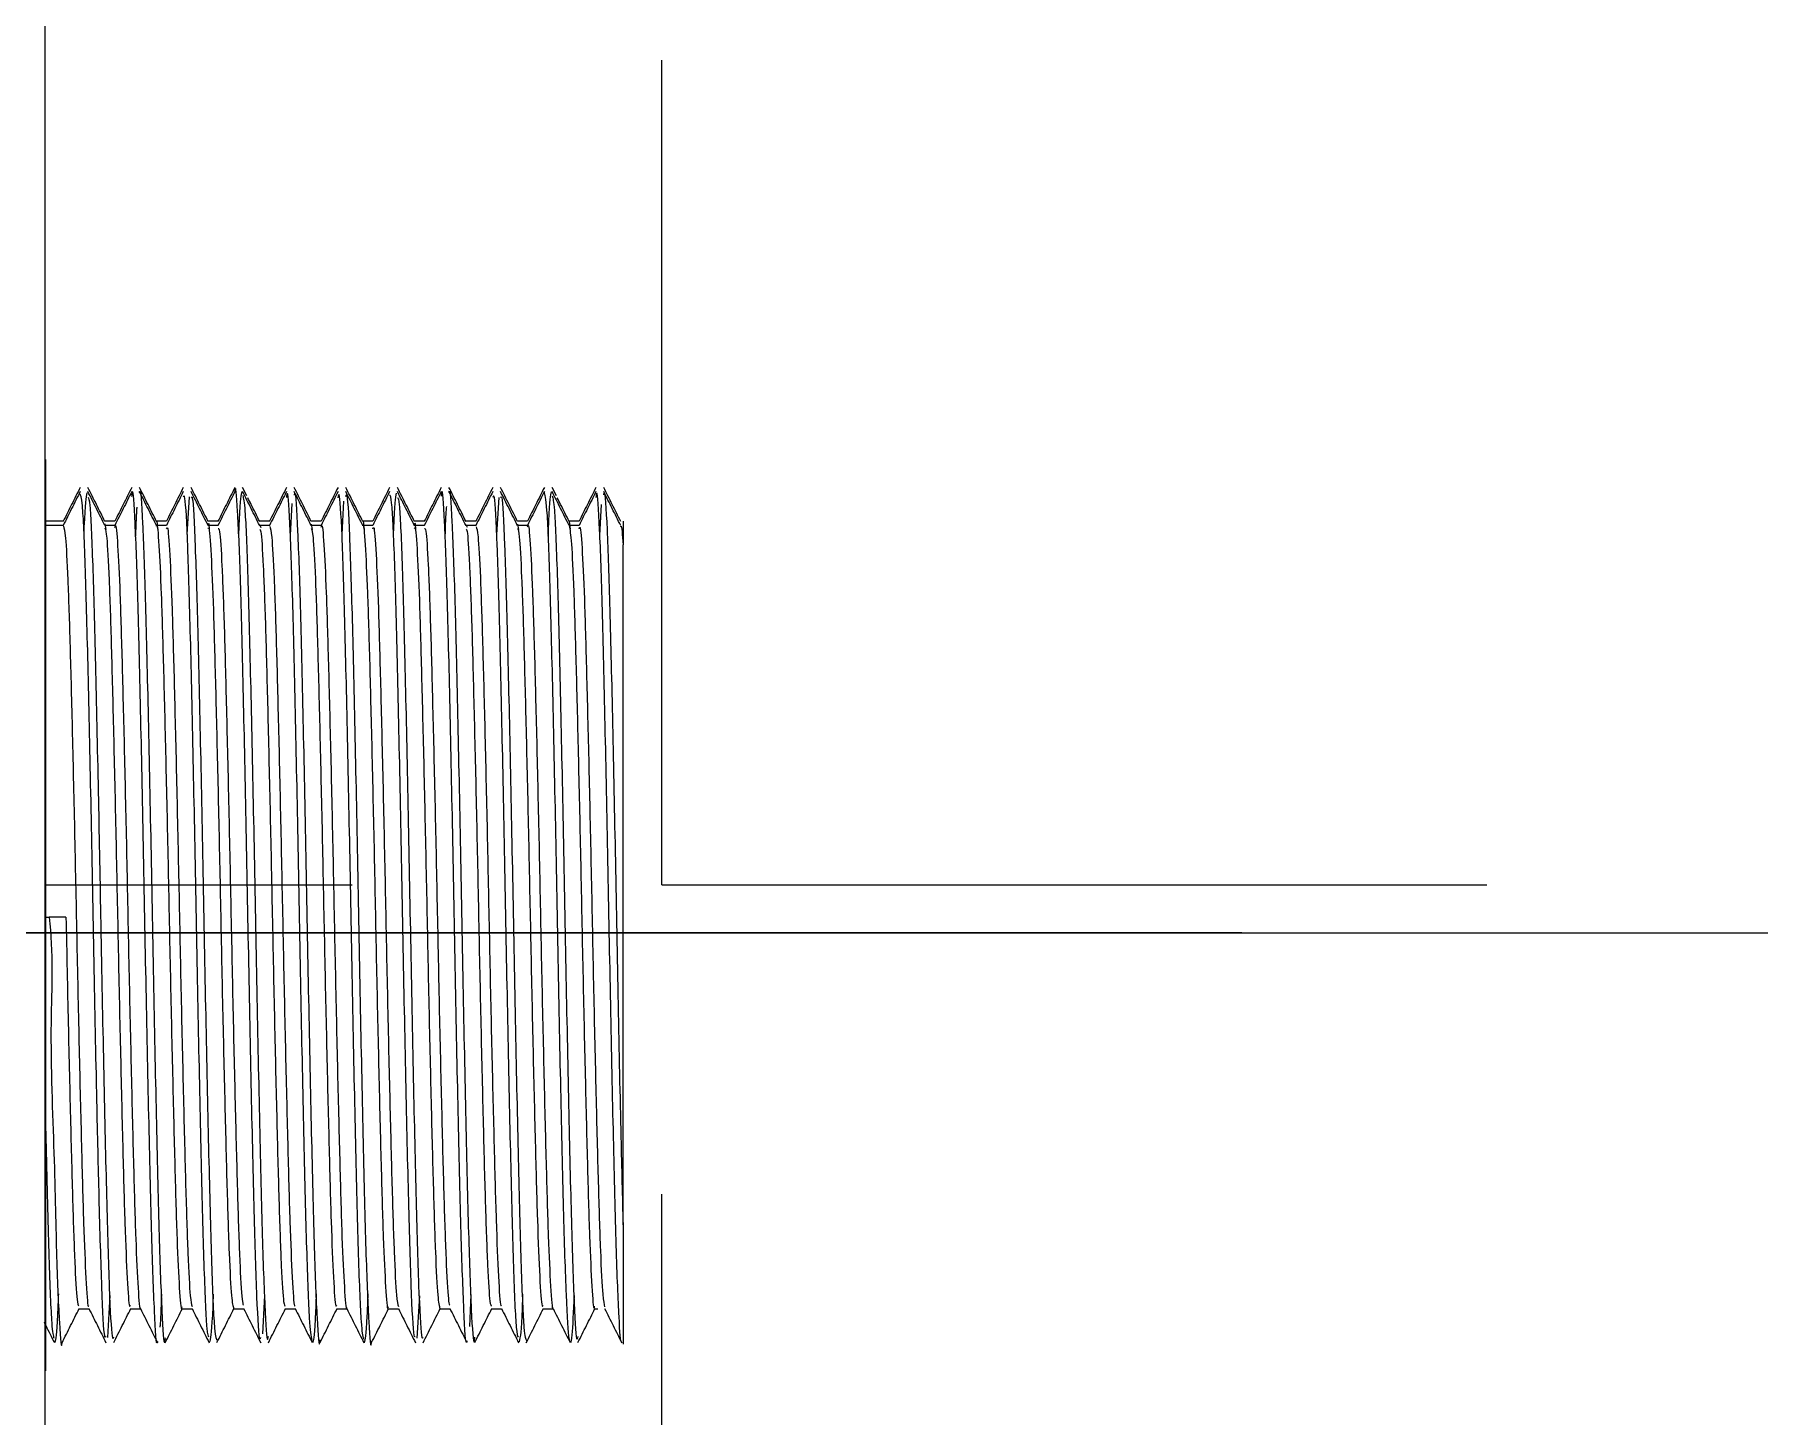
# Model space of a CAD drawing. Extents: x 3627 to 4221, y 1255 to 1675.
# Drawn here: x 4049.86 to 4058.22, y 1380.74 to 1387.44 of the extents above; entities that cross this region are included whole.
import ezdxf

# ---------------------------------------------------------------- set-up
doc = ezdxf.new("R2010")
doc.units = 0
doc.header["$LTSCALE"] = 7
doc.header["$MEASUREMENT"] = 0
doc.linetypes.add('CENTER', pattern=[2, 1.25, -0.25, 0.25, -0.25])
doc.layers.get('0').update_dxf_attribs({"color": 2, "linetype": 'CONTINUOUS'})
doc.layers.add('D', color=2, linetype='CONTINUOUS')
doc.layers.add('HT', color=3, linetype='CONTINUOUS')

msp = doc.modelspace()

# ---------------------------------------------------------------- linework, layer by layer
at = {"color": 7, "linetype": 'Continuous', "lineweight": 15}
for p, q in [((4049.9142, 1374.4192), (4049.9142, 1396.3596)), ((4049.9149, 1385.3797), (4049.9142, 1385.3797)), ((4049.9149, 1385.3797), (4049.9149, 1385.3597)), ((4049.9149, 1385.3597), (4049.9142, 1385.3597)), ((4049.9149, 1385.3597), (4049.9149, 1380.9597)), ((4050.6028, 1385.0145), (4050.6142, 1385.1985)), ((4050.8919, 1385.2022), (4050.8712, 1385.2435)), ((4052.3919, 1385.2022), (4052.3712, 1385.2435)), ((4051.1032, 1385.0114), (4051.1109, 1385.1654)), ((4051.3534, 1385.0153), (4051.362, 1385.1773)), ((4052.103, 1385.0145), (4052.1138, 1385.1955)), ((4052.6032, 1385.0103), (4052.6106, 1385.1609)), ((4050.0024, 1385.0797), (4049.9149, 1385.0797)), ((4050.0024, 1385.0597), (4049.9149, 1385.0597)), ((4050.2524, 1385.0797), (4050.2032, 1385.0797)), ((4050.2524, 1385.0597), (4050.2032, 1385.0597)), ((4050.2039, 1385.0669), (4050.2086, 1385.0397)), ((4050.5024, 1385.0797), (4050.4532, 1385.0797)), ((4050.5024, 1385.0597), (4050.4532, 1385.0597)), ((4050.7524, 1385.0797), (4050.7032, 1385.0797)), ((4050.7524, 1385.0597), (4050.7032, 1385.0597)), ((4051.0024, 1385.0797), (4050.9532, 1385.0797)), ((4051.0024, 1385.0597), (4050.9532, 1385.0597)), ((4050.954, 1385.0607), (4050.9591, 1385.0492)), ((4051.2524, 1385.0797), (4051.2031, 1385.0797)), ((4051.2524, 1385.0597), (4051.2031, 1385.0597)), ((4051.2041, 1385.0649), (4051.2087, 1385.0397)), ((4051.5024, 1385.0797), (4051.4532, 1385.0797)), ((4051.5024, 1385.0597), (4051.4532, 1385.0597)), ((4051.7524, 1385.0797), (4051.7031, 1385.0797)), ((4051.7524, 1385.0597), (4051.7031, 1385.0597)), ((4052.0024, 1385.0797), (4051.9532, 1385.0797)), ((4052.0024, 1385.0597), (4051.9532, 1385.0597)), ((4051.9539, 1385.0607), (4051.9592, 1385.0505)), ((4052.2524, 1385.0797), (4052.2032, 1385.0797)), ((4052.2524, 1385.0597), (4052.2032, 1385.0597)), ((4052.204, 1385.0647), (4052.2089, 1385.0396)), ((4052.5024, 1385.0797), (4052.4532, 1385.0797)), ((4052.5024, 1385.0597), (4052.4532, 1385.0597)), ((4052.4539, 1385.0777), (4052.4584, 1385.0404)), ((4052.7149, 1385.0797), (4052.7149, 1385.0597)), ((4052.7149, 1385.0597), (4052.7149, 1384.9656)), ((4050.0149, 1383.1597), (4049.9328, 1383.1597)), ((4050.2281, 1381.3244), (4050.2156, 1381.121)), ((4050.9776, 1381.324), (4050.9675, 1381.1382)), ((4051.7282, 1381.3237), (4051.7152, 1381.1181)), ((4051.9775, 1381.3295), (4051.9704, 1381.1738)), ((4050.0774, 1381.2597), (4050.1266, 1381.2597)), ((4050.3274, 1381.2597), (4050.3766, 1381.2597)), ((4050.5774, 1381.2597), (4050.6266, 1381.2597)), ((4050.8274, 1381.2597), (4050.8766, 1381.2597)), ((4051.0774, 1381.2597), (4051.1266, 1381.2597)), ((4051.3274, 1381.2597), (4051.3766, 1381.2597)), ((4051.5774, 1381.2597), (4051.6266, 1381.2597)), ((4051.8274, 1381.2597), (4051.8766, 1381.2597)), ((4052.0774, 1381.2597), (4052.1266, 1381.2597)), ((4052.3274, 1381.2597), (4052.3766, 1381.2597)), ((4052.5774, 1381.2597), (4052.5922, 1381.2597)), ((4049.9142, 1380.9597), (4049.9149, 1380.9597))]:
    msp.add_line(p, q, dxfattribs=at)
at = {"color": 1, "linetype": 'CENTER'}
msp.add_line((4049.237, 1383.083), (4056.9217, 1383.083), dxfattribs=at)
msp.add_line((4055.7142, 1383.083), (4091.8322, 1383.083))
at = {"color": 7, "linetype": 'Continuous', "lineweight": 15}
for points, knots in [([(4050.0836, 1385.2435), (4050.0698, 1385.216), (4050.0425, 1385.1614), (4050.0152, 1385.1068), (4050.0016, 1385.0797)], [0, 0, 0, 0, 0.504704, 1, 1, 1, 1]), ([(4050.0836, 1385.2235), (4050.0698, 1385.196), (4050.0425, 1385.1414), (4050.0152, 1385.0868), (4050.0016, 1385.0597)], [0, 0, 0, 0, 0.504704, 1, 1, 1, 1]), ([(4050.208, 1381.1256), (4050.2062, 1381.1224), (4050.2, 1381.1119), (4050.1886, 1381.3405), (4050.1766, 1381.7479), (4050.1675, 1382.1421), (4050.1584, 1382.5658), (4050.1485, 1383.0744), (4050.1355, 1383.7743), (4050.1214, 1384.4071), (4050.1088, 1384.8932), (4050.0951, 1385.1936), (4050.087, 1385.2052), (4050.0831, 1385.2107)], [0, 0, 0, 0, 0.045469, 0.152868, 0.260273, 0.346272, 0.367918, 0.475321, 0.582722, 0.690123, 0.797527, 0.904926, 1, 1, 1, 1]), ([(4050.1025, 1385.0117), (4050.1029, 1385.0249), (4050.1078, 1385.1683), (4050.1128, 1385.1943), (4050.1174, 1385.218)], [0, 0, 0, 0, 0.09144, 1, 1, 1, 1]), ([(4050.2039, 1385.0783), (4050.1901, 1385.1059), (4050.1625, 1385.161), (4050.1349, 1385.2161), (4050.1211, 1385.2436)], [0, 0, 0, 0, 0.499985, 1, 1, 1, 1]), ([(4050.2039, 1385.0583), (4050.1901, 1385.0859), (4050.1625, 1385.141), (4050.1349, 1385.1961), (4050.1211, 1385.2236)], [0, 0, 0, 0, 0.4999853, 1, 1, 1, 1]), ([(4050.1218, 1385.1967), (4050.1247, 1385.1912), (4050.1319, 1385.1775), (4050.1445, 1384.8916), (4050.1572, 1384.4081), (4050.1706, 1383.8017), (4050.1795, 1383.3372), (4050.188, 1382.8748), (4050.1978, 1382.3835), (4050.2115, 1381.7785), (4050.2243, 1381.3378), (4050.2369, 1381.0995), (4050.244, 1381.1168), (4050.2469, 1381.1237)], [0, 0, 0, 0, 0.071613, 0.178849, 0.28609, 0.393324, 0.487021, 0.500737, 0.607969, 0.71521, 0.822446, 0.929683, 1, 1, 1, 1]), ([(4050.3336, 1385.2435), (4050.3198, 1385.216), (4050.2925, 1385.1614), (4050.2652, 1385.1068), (4050.2516, 1385.0797)], [0, 0, 0, 0, 0.5047345, 1, 1, 1, 1]), ([(4050.3336, 1385.2235), (4050.3198, 1385.196), (4050.2925, 1385.1414), (4050.2652, 1385.0868), (4050.2516, 1385.0597)], [0, 0, 0, 0, 0.504735, 1, 1, 1, 1]), ([(4050.4581, 1381.102), (4050.4579, 1381.1007), (4050.4533, 1381.071), (4050.444, 1381.2304), (4050.4303, 1381.5836), (4050.4175, 1382.1409), (4050.4033, 1382.8059), (4050.3907, 1383.5131), (4050.3765, 1384.1787), (4050.3637, 1384.7342), (4050.35, 1385.0943), (4050.3397, 1385.2519), (4050.3341, 1385.2087), (4050.333, 1385.1996)], [0, 0, 0, 0, 0.004909, 0.112277, 0.219648, 0.327018, 0.434387, 0.541759, 0.649126, 0.7565, 0.863868, 0.971239, 1, 1, 1, 1]), ([(4050.4539, 1385.0782), (4050.4401, 1385.1057), (4050.4126, 1385.1608), (4050.385, 1385.2159), (4050.3712, 1385.2435)], [0, 0, 0, 0, 0.4999875, 1, 1, 1, 1]), ([(4050.4539, 1385.0582), (4050.4401, 1385.0857), (4050.4126, 1385.1408), (4050.385, 1385.1959), (4050.3712, 1385.2235)], [0, 0, 0, 0, 0.499987, 1, 1, 1, 1]), ([(4050.3717, 1385.2176), (4050.3719, 1385.2188), (4050.3765, 1385.2485), (4050.3858, 1385.0892), (4050.3994, 1384.7361), (4050.4123, 1384.1789), (4050.4265, 1383.5139), (4050.4391, 1382.8067), (4050.4532, 1382.1411), (4050.4661, 1381.5855), (4050.4798, 1381.2254), (4050.49, 1381.0676), (4050.4956, 1381.1106), (4050.4968, 1381.1196)], [0, 0, 0, 0, 0.00473, 0.112161, 0.2196, 0.327033, 0.434467, 0.541905, 0.649337, 0.756778, 0.864208, 0.971647, 1, 1, 1, 1]), ([(4050.5836, 1385.2435), (4050.5698, 1385.216), (4050.5425, 1385.1614), (4050.5152, 1385.1068), (4050.5016, 1385.0797)], [0, 0, 0, 0, 0.50472, 1, 1, 1, 1]), ([(4050.5836, 1385.2235), (4050.5698, 1385.196), (4050.5425, 1385.1414), (4050.5152, 1385.0868), (4050.5016, 1385.0597)], [0, 0, 0, 0, 0.50472, 1, 1, 1, 1]), ([(4050.708, 1381.1231), (4050.7051, 1381.1286), (4050.6978, 1381.1424), (4050.6852, 1381.4281), (4050.6726, 1381.9116), (4050.6585, 1382.5448), (4050.6455, 1383.2452), (4050.632, 1383.9359), (4050.6183, 1384.5413), (4050.6054, 1384.9817), (4050.593, 1385.2195), (4050.5858, 1385.2024), (4050.5831, 1385.1957)], [0, 0, 0, 0, 0.07125, 0.178678, 0.286111, 0.393537, 0.500971, 0.608398, 0.715829, 0.823259, 0.930687, 1, 1, 1, 1]), ([(4050.7039, 1385.0782), (4050.6902, 1385.1057), (4050.6626, 1385.1608), (4050.635, 1385.2159), (4050.6212, 1385.2435)], [0, 0, 0, 0, 0.499987, 1, 1, 1, 1]), ([(4050.7039, 1385.0582), (4050.6902, 1385.0857), (4050.6626, 1385.1408), (4050.635, 1385.1959), (4050.6212, 1385.2235)], [0, 0, 0, 0, 0.499987, 1, 1, 1, 1]), ([(4050.6218, 1385.1939), (4050.6236, 1385.197), (4050.6297, 1385.2075), (4050.6412, 1384.9792), (4050.654, 1384.5426), (4050.6678, 1383.9363), (4050.6813, 1383.246), (4050.6943, 1382.5453), (4050.7084, 1381.9127), (4050.721, 1381.4264), (4050.7347, 1381.1253), (4050.7429, 1381.1137), (4050.7468, 1381.1082)], [0, 0, 0, 0, 0.045217, 0.152568, 0.259927, 0.367276, 0.474634, 0.581985, 0.689338, 0.796693, 0.904044, 1, 1, 1, 1]), ([(4050.8336, 1385.2435), (4050.8198, 1385.216), (4050.7925, 1385.1614), (4050.7652, 1385.1068), (4050.7516, 1385.0797)], [0, 0, 0, 0, 0.5047564, 1, 1, 1, 1]), ([(4050.8336, 1385.2235), (4050.8198, 1385.196), (4050.7925, 1385.1414), (4050.7652, 1385.0868), (4050.7516, 1385.0597)], [0, 0, 0, 0, 0.5047564, 1, 1, 1, 1]), ([(4050.9581, 1381.1209), (4050.9568, 1381.1164), (4050.9512, 1381.0961), (4050.9405, 1381.2962), (4050.9274, 1381.704), (4050.914, 1382.2935), (4050.9002, 1382.9758), (4050.8874, 1383.6807), (4050.8732, 1384.3245), (4050.8606, 1384.8443), (4050.8465, 1385.1471), (4050.8378, 1385.2682), (4050.8332, 1385.2209), (4050.8331, 1385.2197)], [0, 0, 0, 0, 0.030747, 0.138142, 0.245545, 0.352941, 0.46034, 0.56774, 0.675137, 0.782538, 0.889933, 0.997336, 1, 1, 1, 1]), ([(4050.8527, 1385.0072), (4050.8537, 1385.0352), (4050.8592, 1385.1877), (4050.8647, 1385.2072), (4050.8692, 1385.2231)], [0, 0, 0, 0, 0.18349, 1, 1, 1, 1]), ([(4050.9539, 1385.0582), (4050.9401, 1385.0858), (4050.9125, 1385.1409), (4050.885, 1385.196), (4050.8712, 1385.2235)], [0, 0, 0, 0, 0.4999868, 1, 1, 1, 1]), ([(4050.8718, 1385.204), (4050.8753, 1385.1898), (4050.8832, 1385.158), (4050.8964, 1384.8358), (4050.909, 1384.3275), (4050.9232, 1383.6807), (4050.9359, 1382.9768), (4050.9498, 1382.2938), (4050.9632, 1381.7055), (4050.9763, 1381.2931), (4050.988, 1381.0873), (4050.9945, 1381.1164), (4050.9967, 1381.1261)], [0, 0, 0, 0, 0.086172, 0.193638, 0.301107, 0.408571, 0.516042, 0.623504, 0.730976, 0.838439, 0.945906, 1, 1, 1, 1]), ([(4051.0836, 1385.2435), (4051.0698, 1385.216), (4051.0425, 1385.1614), (4051.0152, 1385.1068), (4051.0016, 1385.0797)], [0, 0, 0, 0, 0.504729, 1, 1, 1, 1]), ([(4051.0836, 1385.2235), (4051.0698, 1385.196), (4051.0425, 1385.1414), (4051.0152, 1385.0868), (4051.0016, 1385.0597)], [0, 0, 0, 0, 0.504729, 1, 1, 1, 1]), ([(4051.208, 1381.107), (4051.204, 1381.1295), (4051.1956, 1381.1769), (4051.1821, 1381.5281), (4051.1694, 1382.0541), (4051.1552, 1382.7103), (4051.1425, 1383.416), (4051.1285, 1384.0921), (4051.1153, 1384.6667), (4051.102, 1385.0573), (4051.0909, 1385.2412), (4051.0847, 1385.2048), (4051.083, 1385.1943)], [0, 0, 0, 0, 0.097219, 0.204622, 0.312026, 0.419427, 0.526833, 0.634232, 0.741639, 0.84904, 0.956443, 1, 1, 1, 1]), ([(4051.204, 1385.0779), (4051.1903, 1385.1055), (4051.1627, 1385.1606), (4051.1351, 1385.2157), (4051.1213, 1385.2433)], [0, 0, 0, 0, 0.4999876, 1, 1, 1, 1]), ([(4051.204, 1385.0579), (4051.1903, 1385.0855), (4051.1627, 1385.1406), (4051.1351, 1385.1957), (4051.1213, 1385.2233)], [0, 0, 0, 0, 0.499988, 1, 1, 1, 1]), ([(4051.1218, 1385.2055), (4051.1226, 1385.2092), (4051.1277, 1385.2342), (4051.1378, 1385.0532), (4051.1511, 1384.6684), (4051.1643, 1384.0923), (4051.1783, 1383.4169), (4051.1909, 1382.7104), (4051.2052, 1382.0567), (4051.2178, 1381.5212), (4051.2318, 1381.1931), (4051.2412, 1381.0579), (4051.2462, 1381.1048), (4051.2468, 1381.1103)], [0, 0, 0, 0, 0.018615, 0.126088, 0.23357, 0.341044, 0.448521, 0.555999, 0.663474, 0.770955, 0.878429, 0.985911, 1, 1, 1, 1]), ([(4051.3336, 1385.2435), (4051.3198, 1385.216), (4051.2925, 1385.1614), (4051.2652, 1385.1068), (4051.2516, 1385.0797)], [0, 0, 0, 0, 0.5047116, 1, 1, 1, 1]), ([(4051.3336, 1385.2235), (4051.3198, 1385.196), (4051.2925, 1385.1414), (4051.2652, 1385.0868), (4051.2516, 1385.0597)], [0, 0, 0, 0, 0.504712, 1, 1, 1, 1]), ([(4051.458, 1381.1136), (4051.4543, 1381.1298), (4051.4463, 1381.1655), (4051.4331, 1381.4951), (4051.4204, 1382.0081), (4051.4062, 1382.6574), (4051.3935, 1383.3619), (4051.3796, 1384.0431), (4051.3663, 1384.6279), (4051.3531, 1385.0348), (4051.3415, 1385.2348), (4051.3351, 1385.2034), (4051.333, 1385.1932)], [0, 0, 0, 0, 0.088958, 0.196372, 0.303789, 0.411201, 0.518619, 0.626031, 0.733447, 0.84086, 0.948274, 1, 1, 1, 1]), ([(4051.4539, 1385.0783), (4051.4401, 1385.1058), (4051.4125, 1385.161), (4051.3849, 1385.2161), (4051.3711, 1385.2436)], [0, 0, 0, 0, 0.499985, 1, 1, 1, 1]), ([(4051.4539, 1385.0583), (4051.4401, 1385.0858), (4051.4125, 1385.141), (4051.3849, 1385.1961), (4051.3711, 1385.2236)], [0, 0, 0, 0, 0.499985, 1, 1, 1, 1]), ([(4051.3716, 1385.1999), (4051.3728, 1385.2045), (4051.3783, 1385.2265), (4051.3889, 1385.0315), (4051.402, 1384.6294), (4051.4154, 1384.0434), (4051.4293, 1383.3628), (4051.442, 1382.6574), (4051.4562, 1382.0109), (4051.4688, 1381.487), (4051.4829, 1381.1775), (4051.4918, 1381.0529), (4051.4965, 1381.1004), (4051.4967, 1381.1027)], [0, 0, 0, 0, 0.028258, 0.135602, 0.242956, 0.350298, 0.457648, 0.564996, 0.672343, 0.779694, 0.887038, 0.994392, 1, 1, 1, 1]), ([(4051.5836, 1385.2435), (4051.5698, 1385.216), (4051.5425, 1385.1614), (4051.5152, 1385.1068), (4051.5016, 1385.0797)], [0, 0, 0, 0, 0.5047441, 1, 1, 1, 1]), ([(4051.5836, 1385.2235), (4051.5698, 1385.196), (4051.5425, 1385.1414), (4051.5152, 1385.0868), (4051.5016, 1385.0597)], [0, 0, 0, 0, 0.504744, 1, 1, 1, 1]), ([(4051.708, 1381.126), (4051.7061, 1381.1234), (4051.6998, 1381.1151), (4051.6882, 1381.3494), (4051.6754, 1381.7915), (4051.6616, 1382.401), (4051.6481, 1383.0927), (4051.6351, 1383.7925), (4051.621, 1384.4222), (4051.6084, 1384.9036), (4051.5949, 1385.1967), (4051.5868, 1385.2047), (4051.5831, 1385.2084)], [0, 0, 0, 0, 0.048338, 0.155756, 0.263181, 0.3706, 0.478022, 0.585442, 0.692863, 0.800286, 0.907704, 1, 1, 1, 1]), ([(4051.6024, 1385.013), (4051.6028, 1385.0231), (4051.6076, 1385.1644), (4051.6125, 1385.1914), (4051.617, 1385.2165)], [0, 0, 0, 0, 0.071163, 1, 1, 1, 1]), ([(4051.704, 1385.078), (4051.6902, 1385.1055), (4051.6627, 1385.1606), (4051.6351, 1385.2157), (4051.6213, 1385.2433)], [0, 0, 0, 0, 0.4999852, 1, 1, 1, 1]), ([(4051.704, 1385.058), (4051.6902, 1385.0855), (4051.6627, 1385.1406), (4051.6351, 1385.1957), (4051.6213, 1385.2233)], [0, 0, 0, 0, 0.4999853, 1, 1, 1, 1]), ([(4051.8336, 1385.2435), (4051.8198, 1385.216), (4051.7925, 1385.1614), (4051.7652, 1385.1068), (4051.7516, 1385.0797)], [0, 0, 0, 0, 0.504725, 1, 1, 1, 1]), ([(4051.8336, 1385.2235), (4051.8198, 1385.196), (4051.7925, 1385.1414), (4051.7652, 1385.0868), (4051.7516, 1385.0597)], [0, 0, 0, 0, 0.504725, 1, 1, 1, 1]), ([(4051.9581, 1381.1047), (4051.9578, 1381.1028), (4051.9531, 1381.0737), (4051.9436, 1381.2369), (4051.93, 1381.5964), (4051.9171, 1382.1574), (4051.9029, 1382.8245), (4051.8904, 1383.5317), (4051.8762, 1384.1951), (4051.8633, 1384.7468), (4051.8496, 1385.1009), (4051.8395, 1385.2539), (4051.834, 1385.2097), (4051.833, 1385.2011)], [0, 0, 0, 0, 0.007714, 0.115089, 0.222467, 0.329844, 0.43722, 0.544599, 0.651973, 0.759354, 0.866729, 0.974107, 1, 1, 1, 1]), ([(4051.9539, 1385.0783), (4051.9401, 1385.1059), (4051.9125, 1385.161), (4051.8849, 1385.2161), (4051.8711, 1385.2437)], [0, 0, 0, 0, 0.4999869, 1, 1, 1, 1]), ([(4051.9539, 1385.0583), (4051.9401, 1385.0859), (4051.9125, 1385.141), (4051.8849, 1385.1961), (4051.8711, 1385.2237)], [0, 0, 0, 0, 0.499987, 1, 1, 1, 1]), ([(4051.8716, 1385.22), (4051.8717, 1385.2207), (4051.8762, 1385.2511), (4051.8854, 1385.0957), (4051.8991, 1384.7488), (4051.9119, 1384.1953), (4051.9261, 1383.5325), (4051.9387, 1382.8253), (4051.9529, 1382.1576), (4051.9658, 1381.5983), (4051.9794, 1381.2319), (4051.9899, 1381.0693), (4051.9956, 1381.112), (4051.997, 1381.122)], [0, 0, 0, 0, 0.002534, 0.109735, 0.216944, 0.324149, 0.431354, 0.538563, 0.645766, 0.752977, 0.860178, 0.967387, 1, 1, 1, 1]), ([(4052.0836, 1385.2435), (4052.0698, 1385.216), (4052.0425, 1385.1614), (4052.0152, 1385.1068), (4052.0016, 1385.0797)], [0, 0, 0, 0, 0.504696, 1, 1, 1, 1]), ([(4052.0836, 1385.2235), (4052.0698, 1385.196), (4052.0425, 1385.1414), (4052.0152, 1385.0868), (4052.0016, 1385.0597)], [0, 0, 0, 0, 0.504696, 1, 1, 1, 1]), ([(4052.208, 1381.122), (4052.205, 1381.129), (4052.1976, 1381.146), (4052.1849, 1381.4385), (4052.1723, 1381.9269), (4052.1581, 1382.5629), (4052.1452, 1383.264), (4052.1316, 1383.9533), (4052.1179, 1384.5556), (4052.1051, 1384.9907), (4052.0927, 1385.2221), (4052.0857, 1385.2024), (4052.0831, 1385.1949)], [0, 0, 0, 0, 0.074107, 0.181537, 0.28897, 0.396398, 0.503833, 0.611261, 0.718693, 0.826124, 0.933554, 1, 1, 1, 1]), ([(4052.204, 1385.0781), (4052.1902, 1385.1057), (4052.1626, 1385.1608), (4052.135, 1385.2159), (4052.1212, 1385.2435)], [0, 0, 0, 0, 0.4999891, 1, 1, 1, 1]), ([(4052.204, 1385.0581), (4052.1902, 1385.0857), (4052.1626, 1385.1408), (4052.135, 1385.1959), (4052.1212, 1385.2235)], [0, 0, 0, 0, 0.499989, 1, 1, 1, 1]), ([(4052.1218, 1385.1945), (4052.1235, 1385.198), (4052.1295, 1385.2106), (4052.1409, 1384.9881), (4052.1537, 1384.5569), (4052.1674, 1383.9538), (4052.181, 1383.2648), (4052.1939, 1382.5634), (4052.2081, 1381.928), (4052.2207, 1381.437), (4052.2344, 1381.1293), (4052.2427, 1381.1139), (4052.2466, 1381.1065)], [0, 0, 0, 0, 0.042362, 0.149851, 0.257347, 0.364834, 0.47233, 0.57982, 0.68731, 0.794804, 0.902293, 1, 1, 1, 1]), ([(4052.3336, 1385.2435), (4052.3198, 1385.216), (4052.2925, 1385.1614), (4052.2652, 1385.1068), (4052.2516, 1385.0797)], [0, 0, 0, 0, 0.504728, 1, 1, 1, 1]), ([(4052.3336, 1385.2235), (4052.3198, 1385.196), (4052.2925, 1385.1414), (4052.2652, 1385.0868), (4052.2516, 1385.0597)], [0, 0, 0, 0, 0.504728, 1, 1, 1, 1]), ([(4052.4581, 1381.1013), (4052.4567, 1381.1047), (4052.4511, 1381.1191), (4052.4401, 1381.2967), (4052.4271, 1381.7199), (4052.4136, 1382.3101), (4052.3998, 1382.9949), (4052.3871, 1383.6984), (4052.3728, 1384.3422), (4052.3602, 1384.8482), (4052.3462, 1385.1802), (4052.3374, 1385.2082), (4052.3331, 1385.2222)], [0, 0, 0, 0, 0.03366, 0.141058, 0.248463, 0.355863, 0.463265, 0.570668, 0.678068, 0.785473, 0.892871, 1, 1, 1, 1]), ([(4052.3526, 1385.0078), (4052.3535, 1385.0331), (4052.359, 1385.1841), (4052.3643, 1385.205), (4052.3688, 1385.2224)], [0, 0, 0, 0, 0.167332, 1, 1, 1, 1]), ([(4052.4539, 1385.0582), (4052.4401, 1385.0858), (4052.4125, 1385.1409), (4052.385, 1385.196), (4052.3712, 1385.2235)], [0, 0, 0, 0, 0.499988, 1, 1, 1, 1]), ([(4052.3718, 1385.2022), (4052.3752, 1385.1899), (4052.383, 1385.1618), (4052.396, 1384.8468), (4052.4086, 1384.3432), (4052.4228, 1383.699), (4052.4356, 1382.9956), (4052.4494, 1382.311), (4052.4629, 1381.7193), (4052.4759, 1381.3012), (4052.4878, 1381.0891), (4052.4945, 1381.1166), (4052.4969, 1381.1263)], [0, 0, 0, 0, 0.083184, 0.190491, 0.2978, 0.405104, 0.512416, 0.619718, 0.72703, 0.834334, 0.941641, 1, 1, 1, 1]), ([(4052.5836, 1385.2435), (4052.5698, 1385.216), (4052.5425, 1385.1614), (4052.5152, 1385.1068), (4052.5016, 1385.0797)], [0, 0, 0, 0, 0.504719, 1, 1, 1, 1]), ([(4052.5836, 1385.2235), (4052.5698, 1385.196), (4052.5425, 1385.1414), (4052.5152, 1385.0868), (4052.5016, 1385.0597)], [0, 0, 0, 0, 0.504719, 1, 1, 1, 1]), ([(4052.7095, 1381.0955), (4052.7095, 1381.0955), (4052.7095, 1381.0955), (4052.7028, 1381.0973), (4052.6965, 1381.185), (4052.6815, 1381.5365), (4052.6691, 1382.0712), (4052.6548, 1382.7285), (4052.6422, 1383.4347), (4052.6281, 1384.1089), (4052.615, 1384.68), (4052.6016, 1385.0648), (4052.5906, 1385.2434), (4052.5846, 1385.2054), (4052.583, 1385.1949)], [0, 0, 0, 0, 0.000002, 0.004629, 0.110755, 0.216883, 0.323012, 0.429137, 0.535268, 0.641392, 0.747523, 0.853649, 0.959777, 1, 1, 1, 1]), ([(4052.7039, 1385.0782), (4052.6901, 1385.1058), (4052.6626, 1385.1609), (4052.635, 1385.216), (4052.6212, 1385.2435)], [0, 0, 0, 0, 0.499987, 1, 1, 1, 1]), ([(4052.7039, 1385.0582), (4052.6901, 1385.0858), (4052.6626, 1385.1409), (4052.635, 1385.196), (4052.6212, 1385.2235)], [0, 0, 0, 0, 0.499987, 1, 1, 1, 1]), ([(4052.6217, 1385.2071), (4052.6223, 1385.2107), (4052.6274, 1385.2372), (4052.6374, 1385.0607), (4052.6508, 1384.6816), (4052.6639, 1384.1093), (4052.6779, 1383.435), (4052.6906, 1382.731), (4052.7038, 1382.1125), (4052.7115, 1381.8034), (4052.7149, 1381.6675)], [0, 0, 0, 0, 0.022582, 0.166625, 0.310681, 0.454726, 0.598774, 0.742825, 0.886871, 1, 1, 1, 1]), ([(4050.353, 1385.007), (4050.3551, 1385.0648), (4050.3575, 1385.1358), (4050.3599, 1385.1465), (4050.3604, 1385.1485)], [0, 0, 0, 0, 0.81499, 1, 1, 1, 1]), ([(4050.9539, 1385.0782), (4050.9401, 1385.1058), (4050.9209, 1385.1442), (4050.9016, 1385.1827), (4050.8961, 1385.1937)], [0, 0, 0, 0, 0.716037, 1, 1, 1, 1]), ([(4051.6219, 1385.1949), (4051.6247, 1385.1908), (4051.6317, 1385.1801), (4051.6442, 1384.9018), (4051.6568, 1384.4234), (4051.6709, 1383.793), (4051.6839, 1383.0935), (4051.6974, 1382.4015), (4051.7112, 1381.7928), (4051.724, 1381.3471), (4051.7366, 1381.1027), (4051.7438, 1381.117), (4051.7467, 1381.1228)], [0, 0, 0, 0, 0.06752, 0.175052, 0.282588, 0.390117, 0.497656, 0.605184, 0.71272, 0.820252, 0.927784, 1, 1, 1, 1]), ([(4051.853, 1385.0066), (4051.8549, 1385.0602), (4051.8576, 1385.137), (4051.8603, 1385.1476), (4051.861, 1385.1508)], [0, 0, 0, 0, 0.698341, 1, 1, 1, 1]), ([(4052.4539, 1385.0782), (4052.4401, 1385.1058), (4052.4209, 1385.1441), (4052.4017, 1385.1825), (4052.3963, 1385.1933)], [0, 0, 0, 0, 0.718173, 1, 1, 1, 1]), ([(4050.0024, 1385.0554), (4050.0057, 1385.0451), (4050.0126, 1385.0236), (4050.0239, 1384.8145), (4050.0345, 1384.487), (4050.0454, 1384.0563), (4050.0569, 1383.5586), (4050.0674, 1383.0301), (4050.0785, 1382.5113), (4050.0899, 1382.0428), (4050.1002, 1381.6558), (4050.1115, 1381.3928), (4050.1202, 1381.2642), (4050.1248, 1381.2738), (4050.1258, 1381.2759)], [0, 0, 0, 0, 0.082633, 0.172678, 0.261018, 0.349873, 0.43987, 0.527886, 0.617141, 0.707006, 0.794849, 0.884423, 0.974074, 1, 1, 1, 1]), ([(4050.2039, 1385.0469), (4050.2067, 1385.0375), (4050.2131, 1385.0162), (4050.2239, 1384.8138), (4050.2345, 1384.4872), (4050.2454, 1384.0563), (4050.2569, 1383.5586), (4050.2674, 1383.0301), (4050.2785, 1382.5113), (4050.2899, 1382.0427), (4050.3002, 1381.6561), (4050.3115, 1381.3914), (4050.3207, 1381.2602), (4050.3259, 1381.2732), (4050.3274, 1381.2771)], [0, 0, 0, 0, 0.070385, 0.160353, 0.248618, 0.337397, 0.427317, 0.515259, 0.604437, 0.694226, 0.781995, 0.871492, 0.961067, 1, 1, 1, 1]), ([(4050.2524, 1385.0495), (4050.253, 1385.0527), (4050.2572, 1385.0746), (4050.2652, 1384.9752), (4050.2766, 1384.7487), (4050.287, 1384.3889), (4050.2982, 1383.9398), (4050.3096, 1383.4304), (4050.3199, 1382.9008), (4050.3313, 1382.3904), (4050.3425, 1381.9398), (4050.3529, 1381.5769), (4050.3643, 1381.3501), (4050.3719, 1381.2477), (4050.3757, 1381.2638), (4050.3758, 1381.2646)], [0, 0, 0, 0, 0.015448, 0.104557, 0.194506, 0.282422, 0.371886, 0.461655, 0.549484, 0.639221, 0.728729, 0.816623, 0.906552, 0.995717, 1, 1, 1, 1]), ([(4050.454, 1385.0764), (4050.454, 1385.0768), (4050.4555, 1385.0837), (4050.457, 1385.0614), (4050.4584, 1385.0405)], [0, 0, 0, 0, 0.060758, 1, 1, 1, 1]), ([(4050.454, 1385.0564), (4050.454, 1385.0568), (4050.4577, 1385.0731), (4050.4652, 1384.9727), (4050.4766, 1384.7494), (4050.487, 1384.3888), (4050.4982, 1383.9399), (4050.5096, 1383.4304), (4050.5199, 1382.9008), (4050.5313, 1382.3904), (4050.5425, 1381.9396), (4050.5529, 1381.5776), (4050.5643, 1381.3478), (4050.5724, 1381.2461), (4050.5767, 1381.2674), (4050.5774, 1381.2709)], [0, 0, 0, 0, 0.002202, 0.091324, 0.181285, 0.269212, 0.358688, 0.44847, 0.536311, 0.62606, 0.71558, 0.803486, 0.893427, 0.982604, 1, 1, 1, 1]), ([(4050.5024, 1385.0426), (4050.5038, 1385.0467), (4050.5089, 1385.0606), (4050.518, 1384.9325), (4050.5293, 1384.6707), (4050.5397, 1384.2864), (4050.5511, 1383.8193), (4050.5622, 1383.3012), (4050.5726, 1382.7724), (4050.5841, 1382.2736), (4050.595, 1381.8408), (4050.6056, 1381.5116), (4050.6164, 1381.3057), (4050.6229, 1381.2824), (4050.6258, 1381.272)], [0, 0, 0, 0, 0.036982, 0.126568, 0.216153, 0.303957, 0.393769, 0.483046, 0.571001, 0.660957, 0.749846, 0.838103, 0.928119, 1, 1, 1, 1]), ([(4050.704, 1385.0642), (4050.7049, 1385.0689), (4050.7065, 1385.077), (4050.7083, 1385.052), (4050.709, 1385.0415)], [0, 0, 0, 0, 0.576623, 1, 1, 1, 1]), ([(4050.704, 1385.0442), (4050.7049, 1385.0464), (4050.7094, 1385.0568), (4050.718, 1384.9309), (4050.7293, 1384.6711), (4050.7397, 1384.2863), (4050.7511, 1383.8193), (4050.7622, 1383.3012), (4050.7726, 1382.7725), (4050.7841, 1382.2736), (4050.795, 1381.841), (4050.8056, 1381.5109), (4050.817, 1381.2978), (4050.824, 1381.2741), (4050.8274, 1381.2627)], [0, 0, 0, 0, 0.023806, 0.113434, 0.203062, 0.290908, 0.380762, 0.470082, 0.558079, 0.648077, 0.737009, 0.825308, 0.915366, 1, 1, 1, 1]), ([(4050.7524, 1385.0441), (4050.7547, 1385.0442), (4050.7606, 1385.0444), (4050.7708, 1384.8806), (4050.7819, 1384.5862), (4050.7924, 1384.1788), (4050.8039, 1383.6959), (4050.8147, 1383.1715), (4050.8254, 1382.6462), (4050.8369, 1382.1608), (4050.8475, 1381.749), (4050.8584, 1381.4502), (4050.8683, 1381.2845), (4050.8738, 1381.2801), (4050.8758, 1381.2786)], [0, 0, 0, 0, 0.058764, 0.148679, 0.237755, 0.325874, 0.415885, 0.504528, 0.593035, 0.683057, 0.771273, 0.860232, 0.950183, 1, 1, 1, 1]), ([(4050.954, 1385.0407), (4050.9558, 1385.0401), (4050.9612, 1385.0386), (4050.9709, 1384.8796), (4050.9819, 1384.5865), (4050.9924, 1384.1787), (4051.0039, 1383.6959), (4051.0147, 1383.1715), (4051.0254, 1382.6462), (4051.0369, 1382.1608), (4051.0475, 1381.7493), (4051.0584, 1381.4492), (4051.0688, 1381.2783), (4051.0749, 1381.2754), (4051.0774, 1381.2741)], [0, 0, 0, 0, 0.04589, 0.135801, 0.224872, 0.312987, 0.402994, 0.491632, 0.580134, 0.670153, 0.758364, 0.847319, 0.937265, 1, 1, 1, 1]), ([(4051.0024, 1385.0541), (4051.0056, 1385.0449), (4051.0125, 1385.0254), (4051.0237, 1384.8204), (4051.0343, 1384.4956), (4051.0452, 1384.0667), (4051.0567, 1383.5701), (4051.0671, 1383.0419), (4051.0782, 1382.5224), (4051.0896, 1382.0524), (4051.1, 1381.6632), (4051.1112, 1381.3972), (4051.12, 1381.2658), (4051.1247, 1381.2745), (4051.1258, 1381.2765)], [0, 0, 0, 0, 0.0806468, 0.1706935, 0.2590932, 0.347886, 0.4378967, 0.5259516, 0.6151551, 0.705046, 0.7929063, 0.8824412, 0.972129, 1, 1, 1, 1]), ([(4051.2041, 1385.0449), (4051.2068, 1385.0367), (4051.213, 1385.0172), (4051.2237, 1384.8196), (4051.2343, 1384.4958), (4051.2452, 1384.0667), (4051.2567, 1383.5701), (4051.2671, 1383.0419), (4051.2782, 1382.5224), (4051.2896, 1382.0523), (4051.3, 1381.6636), (4051.3112, 1381.3958), (4051.3206, 1381.2616), (4051.3258, 1381.2735), (4051.3274, 1381.2772)], [0, 0, 0, 0, 0.066866, 0.156981, 0.245448, 0.334308, 0.424388, 0.51251, 0.601781, 0.69174, 0.779668, 0.869271, 0.959027, 1, 1, 1, 1]), ([(4051.2524, 1385.0506), (4051.2529, 1385.0535), (4051.257, 1385.0757), (4051.2649, 1384.9786), (4051.2764, 1384.7555), (4051.2868, 1384.398), (4051.298, 1383.9506), (4051.3094, 1383.4421), (4051.3197, 1382.9125), (4051.331, 1382.4012), (4051.3423, 1381.9489), (4051.3526, 1381.5838), (4051.3641, 1381.3536), (4051.3718, 1381.2492), (4051.3756, 1381.2649), (4051.3758, 1381.2659)], [0, 0, 0, 0, 0.0135052, 0.10256, 0.1925304, 0.2804731, 0.3698935, 0.4596963, 0.5475309, 0.6372365, 0.7267892, 0.814667, 0.9045757, 0.9937969, 1, 1, 1, 1]), ([(4051.4539, 1385.0776), (4051.4539, 1385.0778), (4051.4554, 1385.0847), (4051.4569, 1385.0624), (4051.4584, 1385.0404)], [0, 0, 0, 0, 0.020227, 1, 1, 1, 1]), ([(4051.4539, 1385.0576), (4051.4539, 1385.0578), (4051.4576, 1385.0746), (4051.4649, 1384.9761), (4051.4764, 1384.7561), (4051.4868, 1384.3978), (4051.498, 1383.9507), (4051.5094, 1383.4421), (4051.5197, 1382.9125), (4051.531, 1382.4013), (4051.5423, 1381.9488), (4051.5526, 1381.5844), (4051.5641, 1381.3513), (4051.5723, 1381.2473), (4051.5767, 1381.2681), (4051.5774, 1381.2718)], [0, 0, 0, 0, 0.000738, 0.08976, 0.179696, 0.267606, 0.356993, 0.446763, 0.534564, 0.624237, 0.713756, 0.801601, 0.891476, 0.980664, 1, 1, 1, 1]), ([(4051.5024, 1385.0429), (4051.5038, 1385.0471), (4051.5087, 1385.062), (4051.5178, 1384.9367), (4051.5291, 1384.6781), (4051.5394, 1384.2959), (4051.5508, 1383.8304), (4051.562, 1383.3129), (4051.5724, 1382.784), (4051.5839, 1382.2841), (4051.5948, 1381.8495), (4051.6054, 1381.5176), (4051.6163, 1381.3077), (4051.6229, 1381.2824), (4051.6258, 1381.271)], [0, 0, 0, 0, 0.03501, 0.124552, 0.214171, 0.301961, 0.391741, 0.481063, 0.568983, 0.658919, 0.747864, 0.836064, 0.926072, 1, 1, 1, 1]), ([(4051.704, 1385.0651), (4051.7049, 1385.0692), (4051.7065, 1385.077), (4051.7081, 1385.0528), (4051.7089, 1385.0414)], [0, 0, 0, 0, 0.527392, 1, 1, 1, 1]), ([(4051.704, 1385.0451), (4051.7049, 1385.0472), (4051.7093, 1385.0582), (4051.7178, 1384.935), (4051.7291, 1384.6786), (4051.7394, 1384.2958), (4051.7508, 1383.8304), (4051.762, 1383.3129), (4051.7724, 1382.7841), (4051.7839, 1382.2841), (4051.7948, 1381.8497), (4051.8054, 1381.5169), (4051.8168, 1381.2997), (4051.8239, 1381.2739), (4051.8274, 1381.2612)], [0, 0, 0, 0, 0.021063, 0.110724, 0.200461, 0.288368, 0.378268, 0.467709, 0.555746, 0.645801, 0.734864, 0.823182, 0.91331, 1, 1, 1, 1]), ([(4051.7524, 1385.0436), (4051.7547, 1385.0443), (4051.7605, 1385.046), (4051.7706, 1384.8857), (4051.7816, 1384.5941), (4051.7921, 1384.1887), (4051.8036, 1383.7072), (4051.8145, 1383.1833), (4051.8251, 1382.6576), (4051.8367, 1382.1709), (4051.8473, 1381.7571), (4051.8582, 1381.4554), (4051.8681, 1381.2863), (4051.8737, 1381.2805), (4051.8758, 1381.2783)], [0, 0, 0, 0, 0.05678, 0.146675, 0.235808, 0.323886, 0.413889, 0.5026, 0.591044, 0.681071, 0.76934, 0.858241, 0.948209, 1, 1, 1, 1]), ([(4051.9539, 1385.0407), (4051.9557, 1385.0407), (4051.961, 1385.0406), (4051.9706, 1384.8846), (4051.9816, 1384.5944), (4051.9921, 1384.1887), (4052.0036, 1383.7072), (4052.0144, 1383.1833), (4052.0251, 1382.6576), (4052.0367, 1382.1709), (4052.0472, 1381.7574), (4052.0582, 1381.4545), (4052.0687, 1381.28), (4052.0748, 1381.2754), (4052.0774, 1381.2734)], [0, 0, 0, 0, 0.044375, 0.134221, 0.223304, 0.311333, 0.401286, 0.489948, 0.578343, 0.66832, 0.75654, 0.845392, 0.93531, 1, 1, 1, 1]), ([(4052.0024, 1385.0528), (4052.0056, 1385.0447), (4052.0123, 1385.0273), (4052.0234, 1384.8262), (4052.0341, 1384.5041), (4052.0449, 1384.0771), (4052.0564, 1383.5817), (4052.0669, 1383.0537), (4052.0779, 1382.5335), (4052.0894, 1382.062), (4052.0998, 1381.6708), (4052.111, 1381.4017), (4052.1199, 1381.2674), (4052.1246, 1381.2751), (4052.1258, 1381.2771)], [0, 0, 0, 0, 0.078654, 0.168694, 0.25715, 0.345872, 0.435888, 0.523978, 0.613122, 0.70303, 0.790903, 0.880391, 0.970107, 1, 1, 1, 1]), ([(4052.204, 1385.0447), (4052.2066, 1385.0373), (4052.2128, 1385.0197), (4052.2234, 1384.8254), (4052.2341, 1384.5043), (4052.2449, 1384.077), (4052.2564, 1383.5817), (4052.2669, 1383.0537), (4052.2779, 1382.5336), (4052.2894, 1382.062), (4052.2998, 1381.6712), (4052.311, 1381.4003), (4052.3204, 1381.263), (4052.3257, 1381.2738), (4052.3274, 1381.2773)], [0, 0, 0, 0, 0.0656061, 0.1556482, 0.2441065, 0.3328314, 0.4228495, 0.5109417, 0.6000885, 0.6899987, 0.7778748, 0.8673644, 0.9570834, 1, 1, 1, 1]), ([(4052.2524, 1385.0517), (4052.2528, 1385.0543), (4052.2569, 1385.0769), (4052.2647, 1384.9819), (4052.2762, 1384.7622), (4052.2866, 1384.407), (4052.2977, 1383.9614), (4052.3091, 1383.4538), (4052.3195, 1382.9242), (4052.3308, 1382.4121), (4052.342, 1381.9581), (4052.3524, 1381.5908), (4052.3638, 1381.3571), (4052.3716, 1381.2506), (4052.3755, 1381.266), (4052.3758, 1381.2672)], [0, 0, 0, 0, 0.011566, 0.100564, 0.190554, 0.278528, 0.367903, 0.457738, 0.545581, 0.635253, 0.724849, 0.812714, 0.902601, 0.991878, 1, 1, 1, 1]), ([(4052.4539, 1385.0577), (4052.4574, 1385.0376), (4052.4647, 1384.9968), (4052.4762, 1384.7581), (4052.4866, 1384.4081), (4052.4977, 1383.9611), (4052.5091, 1383.4539), (4052.5195, 1382.9242), (4052.5308, 1382.4122), (4052.542, 1381.958), (4052.5524, 1381.5913), (4052.5638, 1381.355), (4052.5721, 1381.2485), (4052.5766, 1381.2688), (4052.5774, 1381.2727)], [0, 0, 0, 0, 0.088148, 0.178063, 0.265963, 0.355265, 0.445025, 0.532795, 0.622393, 0.711915, 0.799707, 0.88952, 0.978722, 1, 1, 1, 1]), ([(4052.5024, 1385.0432), (4052.5037, 1385.0475), (4052.5086, 1385.0633), (4052.5175, 1384.9409), (4052.5288, 1384.6854), (4052.5392, 1384.3054), (4052.5506, 1383.8415), (4052.5617, 1383.3247), (4052.5721, 1382.7956), (4052.5836, 1382.2946), (4052.5946, 1381.8582), (4052.6051, 1381.5237), (4052.6161, 1381.3098), (4052.6228, 1381.2824), (4052.6258, 1381.2699)], [0, 0, 0, 0, 0.033043, 0.122546, 0.212203, 0.299989, 0.389742, 0.479113, 0.567007, 0.656928, 0.745934, 0.834087, 0.924092, 1, 1, 1, 1]), ([(4052.7039, 1385.0521), (4052.7043, 1385.0533), (4052.7079, 1385.0642), (4052.7116, 1385.012), (4052.7149, 1384.9656)], [0, 0, 0, 0, 0.111172, 1, 1, 1, 1]), ([(4052.7149, 1381.6675), (4052.7149, 1381.731), (4052.7149, 1381.9673), (4052.7149, 1382.4672), (4052.7149, 1383.1592), (4052.7149, 1383.8339), (4052.7149, 1384.4097), (4052.7149, 1384.794), (4052.7149, 1384.9168), (4052.7149, 1384.9656)], [0, 0, 0, 0, 0.062923, 0.233953, 0.401226, 0.568661, 0.73081, 0.892998, 1, 1, 1, 1]), ([(4049.9149, 1383.1597), (4049.9171, 1383.1597), (4049.9216, 1383.1597), (4049.9276, 1383.1597), (4049.9311, 1383.1597), (4049.9325, 1383.1597), (4049.9328, 1383.1597)], [0, 0, 0, 0, 0.304642, 0.609289, 0.913907, 1, 1, 1, 1]), ([(4049.9328, 1383.1597), (4049.9328, 1383.1597), (4049.9541, 1382.9895), (4049.9322, 1382.5831), (4049.96, 1381.9955), (4049.9682, 1381.4753), (4049.9836, 1381.1726), (4049.992, 1381.0512), (4049.9966, 1381.0985), (4049.9967, 1381.0996)], [0, 0, 0, 0, 0.000004, 0.155706, 0.36554, 0.575375, 0.785197, 0.995037, 1, 1, 1, 1]), ([(4050.0149, 1383.1597), (4050.0185, 1382.9857), (4050.0256, 1382.6349), (4050.0372, 1382.1507), (4050.0477, 1381.7413), (4050.0587, 1381.444), (4050.069, 1381.2767), (4050.075, 1381.2753), (4050.0774, 1381.2748)], [0, 0, 0, 0, 0.174889, 0.352627, 0.52671, 0.702476, 0.880048, 1, 1, 1, 1]), ([(4049.958, 1381.1156), (4049.9545, 1381.1297), (4049.9466, 1381.1616), (4049.9334, 1381.4845), (4049.9233, 1381.8914), (4049.9168, 1382.1804), (4049.9149, 1382.2651)], [0, 0, 0, 0, 0.249155, 0.560106, 0.871064, 1, 1, 1, 1]), ([(4052.7149, 1381.6675), (4052.7149, 1381.658), (4052.7149, 1381.6105), (4052.7149, 1381.4226), (4052.7149, 1381.1782), (4052.7149, 1381.0884), (4052.7149, 1381.0888), (4052.7149, 1381.0888)], [0, 0, 0, 0, 0.025395, 0.127073, 0.539121, 0.9509, 1, 1, 1, 1]), ([(4049.9779, 1381.3334), (4049.9766, 1381.2975), (4049.9708, 1381.1358), (4049.9651, 1381.1136), (4049.9606, 1381.0964)], [0, 0, 0, 0, 0.221741, 1, 1, 1, 1]), ([(4050.4776, 1381.3304), (4050.4753, 1381.2644), (4050.4725, 1381.1855), (4050.4699, 1381.1731), (4050.4695, 1381.1711)], [0, 0, 0, 0, 0.837601, 1, 1, 1, 1]), ([(4050.7281, 1381.3306), (4050.7274, 1381.3094), (4050.7222, 1381.1562), (4050.7169, 1381.1268), (4050.7124, 1381.1014)], [0, 0, 0, 0, 0.138852, 1, 1, 1, 1]), ([(4051.2278, 1381.3333), (4051.2261, 1381.2878), (4051.2198, 1381.1214), (4051.2137, 1381.1064), (4051.2093, 1381.0956)], [0, 0, 0, 0, 0.273565, 1, 1, 1, 1]), ([(4051.4779, 1381.3336), (4051.4765, 1381.2951), (4051.4705, 1381.132), (4051.4647, 1381.1116), (4051.4603, 1381.0959)], [0, 0, 0, 0, 0.235809, 1, 1, 1, 1]), ([(4052.2281, 1381.3314), (4052.2273, 1381.3072), (4052.2219, 1381.1522), (4052.2166, 1381.1239), (4052.2121, 1381.1001)], [0, 0, 0, 0, 0.156211, 1, 1, 1, 1]), ([(4052.4777, 1381.3246), (4052.4741, 1381.2481), (4052.4679, 1381.1149), (4052.4621, 1381.1013), (4052.4596, 1381.0955)], [0, 0, 0, 0, 0.574105, 1, 1, 1, 1]), ([(4049.9084, 1381.1963), (4049.9113, 1381.1904), (4049.9281, 1381.157), (4049.9448, 1381.1235), (4049.9586, 1381.096)], [0, 0, 0, 0, 0.176446, 1, 1, 1, 1]), ([(4049.9962, 1381.0959), (4050.01, 1381.1235), (4050.0375, 1381.1786), (4050.0651, 1381.2337), (4050.0789, 1381.2613)], [0, 0, 0, 0, 0.500011, 1, 1, 1, 1]), ([(4050.1259, 1381.2613), (4050.1396, 1381.2337), (4050.1672, 1381.1786), (4050.1948, 1381.1235), (4050.2086, 1381.0959)], [0, 0, 0, 0, 0.499987, 1, 1, 1, 1]), ([(4050.2463, 1381.0962), (4050.2601, 1381.1238), (4050.2877, 1381.1789), (4050.3153, 1381.234), (4050.3291, 1381.2615)], [0, 0, 0, 0, 0.500011, 1, 1, 1, 1]), ([(4050.3759, 1381.2613), (4050.3897, 1381.2337), (4050.4172, 1381.1786), (4050.4448, 1381.1235), (4050.4586, 1381.0959)], [0, 0, 0, 0, 0.499986, 1, 1, 1, 1]), ([(4050.4961, 1381.0958), (4050.5099, 1381.1234), (4050.5375, 1381.1785), (4050.5651, 1381.2336), (4050.5789, 1381.2612)], [0, 0, 0, 0, 0.500014, 1, 1, 1, 1]), ([(4050.6259, 1381.2613), (4050.6396, 1381.2337), (4050.6672, 1381.1786), (4050.6948, 1381.1235), (4050.7086, 1381.0959)], [0, 0, 0, 0, 0.499988, 1, 1, 1, 1]), ([(4050.7463, 1381.0962), (4050.7601, 1381.1237), (4050.7877, 1381.1788), (4050.8152, 1381.2339), (4050.829, 1381.2615)], [0, 0, 0, 0, 0.500013, 1, 1, 1, 1]), ([(4050.8759, 1381.2613), (4050.8896, 1381.2337), (4050.9172, 1381.1786), (4050.9448, 1381.1235), (4050.9586, 1381.0959)], [0, 0, 0, 0, 0.499985, 1, 1, 1, 1]), ([(4050.9961, 1381.0958), (4051.0099, 1381.1234), (4051.0375, 1381.1785), (4051.0651, 1381.2336), (4051.0789, 1381.2611)], [0, 0, 0, 0, 0.500011, 1, 1, 1, 1]), ([(4051.1259, 1381.2613), (4051.1396, 1381.2337), (4051.1672, 1381.1786), (4051.1948, 1381.1235), (4051.2086, 1381.096)], [0, 0, 0, 0, 0.499988, 1, 1, 1, 1]), ([(4051.2462, 1381.096), (4051.26, 1381.1235), (4051.2876, 1381.1787), (4051.3152, 1381.2338), (4051.3289, 1381.2613)], [0, 0, 0, 0, 0.500013, 1, 1, 1, 1]), ([(4051.3759, 1381.2613), (4051.3896, 1381.2337), (4051.4172, 1381.1786), (4051.4448, 1381.1235), (4051.4586, 1381.0959)], [0, 0, 0, 0, 0.49999, 1, 1, 1, 1]), ([(4051.4962, 1381.096), (4051.51, 1381.1235), (4051.5376, 1381.1786), (4051.5651, 1381.2337), (4051.5789, 1381.2613)], [0, 0, 0, 0, 0.500012, 1, 1, 1, 1]), ([(4051.6259, 1381.2613), (4051.6396, 1381.2337), (4051.6672, 1381.1786), (4051.6948, 1381.1235), (4051.7086, 1381.0959)], [0, 0, 0, 0, 0.499987, 1, 1, 1, 1]), ([(4051.7462, 1381.0959), (4051.76, 1381.1235), (4051.7876, 1381.1786), (4051.8151, 1381.2337), (4051.8289, 1381.2613)], [0, 0, 0, 0, 0.500013, 1, 1, 1, 1]), ([(4051.8759, 1381.2613), (4051.8896, 1381.2337), (4051.9172, 1381.1786), (4051.9448, 1381.1235), (4051.9586, 1381.096)], [0, 0, 0, 0, 0.499987, 1, 1, 1, 1]), ([(4051.9963, 1381.0962), (4052.0101, 1381.1238), (4052.0377, 1381.1789), (4052.0653, 1381.234), (4052.079, 1381.2615)], [0, 0, 0, 0, 0.500014, 1, 1, 1, 1]), ([(4052.1259, 1381.2613), (4052.1396, 1381.2337), (4052.1672, 1381.1786), (4052.1948, 1381.1235), (4052.2086, 1381.0959)], [0, 0, 0, 0, 0.499989, 1, 1, 1, 1]), ([(4052.2462, 1381.0959), (4052.2599, 1381.1234), (4052.2875, 1381.1785), (4052.3151, 1381.2336), (4052.3289, 1381.2612)], [0, 0, 0, 0, 0.500012, 1, 1, 1, 1]), ([(4052.3759, 1381.2613), (4052.3896, 1381.2337), (4052.4172, 1381.1786), (4052.4448, 1381.1235), (4052.4586, 1381.096)], [0, 0, 0, 0, 0.4999898, 1, 1, 1, 1]), ([(4052.4963, 1381.0962), (4052.5101, 1381.1237), (4052.5377, 1381.1789), (4052.5653, 1381.234), (4052.579, 1381.2615)], [0, 0, 0, 0, 0.500015, 1, 1, 1, 1]), ([(4052.6259, 1381.2613), (4052.6396, 1381.2337), (4052.6672, 1381.1786), (4052.6948, 1381.1235), (4052.7086, 1381.0959)], [0, 0, 0, 0, 0.499987, 1, 1, 1, 1])]:
    msp.add_open_spline(points, degree=3, knots=knots, dxfattribs=at)
at = {"layer": 'D', "color": 1, "linetype": 'CENTER'}
msp.add_line((4055.7142, 1383.083), (4045.6126, 1383.083), dxfattribs=at)
at = {"layer": 'D'}
msp.add_line((4056.7142, 1383.083), (4091.8322, 1383.083), dxfattribs=at)
at = {"layer": 'HT', "ltscale": 0.5}
for p, q in [((4049.9142, 1281.848), (4049.9142, 1631.848)), ((4052.9022, 1383.3155), (4052.9022, 1387.3155)), ((4049.9142, 1383.3155), (4051.4022, 1383.3155)), ((4052.9022, 1383.3155), (4056.9022, 1383.3155)), ((4052.9022, 1377.8155), (4052.9022, 1381.8155))]:
    msp.add_line(p, q, dxfattribs=at)

doc.saveas('drawing.dxf')
